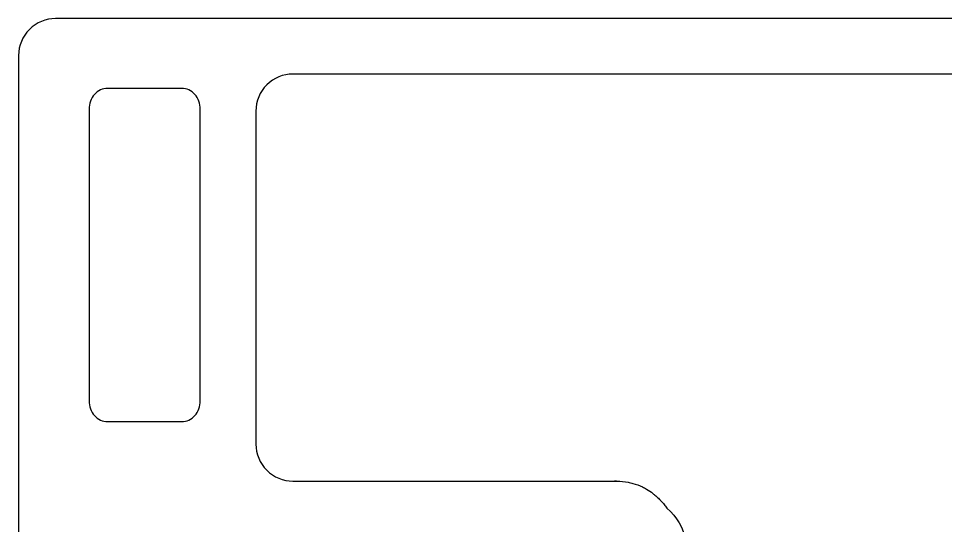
# Model space of a CAD drawing. Extents: x 0 to 500, y 0 to 300.
# Drawn here: x 0 to 250, y 163.1 to 300 of the extents above; entities that cross this region are included whole.
import ezdxf

# ---------------------------------------------------------------- set-up
doc = ezdxf.new("R2010")
doc.units = 0
doc.layers.add('Nível Padrão', color=18, linetype='CONTINUOUS')

msp = doc.modelspace()

# ---------------------------------------------------------------- linework, layer by layer
at = {"layer": 'Nível Padrão'}
msp.add_lwpolyline([(0, 10, 0.414214), (10, 0), (490, 0, 0.414214), (500, 10), (500, 290, 0.414214), (490, 300), (10, 300, 0.414214), (0, 290), (0, 10)], format="xyb", close=True, dxfattribs=at)
msp.add_lwpolyline([(475, 285), (83.96, 285), (74.02, 285, 0.414214), (64.02, 275), (64.02, 185.09), (64.02, 185.09, 0.414214), (74.02, 175.09), (83.12, 175.09), (160.76, 175.09), (161.29, 175.09), (160.76, 175.09, -0.010325), (161.45, 175.09, -0.049722), (164.41, 174.79, -0.020214), (165.69, 174.48, -0.045721), (168.25, 173.51, -0.018866), (169.34, 172.92, -0.035214), (171.1, 171.74, -0.013421), (171.84, 171.13, -0.02237), (172.82, 170.22, -0.009175), (173.34, 169.66, -0.019355), (174.1, 168.78, -0.00129), (174.88, 167.78, -0.174713), (179.93, 158.95, -0.008094)], format="xyb", dxfattribs=at)
msp.add_lwpolyline([(24.02, 281.14), (23.53, 281.11), (23.04, 281.03), (22.57, 280.89), (22.11, 280.71), (21.67, 280.47), (21.25, 280.19), (20.85, 279.86), (20.49, 279.49), (20.15, 279.08), (19.86, 278.63), (19.61, 278.16), (19.4, 277.66), (19.24, 277.15), (19.12, 276.61), (19.05, 276.07), (19.02, 275.51), (19.02, 196.76), (19.05, 196.2), (19.12, 195.66), (19.24, 195.12), (19.4, 194.61), (19.61, 194.11), (19.86, 193.64), (20.15, 193.2), (20.49, 192.78), (20.85, 192.41), (21.25, 192.08), (21.67, 191.8), (22.11, 191.56), (22.57, 191.38), (23.04, 191.24), (23.53, 191.16), (24.02, 191.14), (44.02, 191.14), (44.52, 191.16), (45, 191.24), (45.48, 191.38), (45.93, 191.56), (46.38, 191.8), (46.8, 192.08), (47.19, 192.41), (47.56, 192.78), (47.89, 193.2), (48.18, 193.64), (48.43, 194.11), (48.64, 194.61), (48.8, 195.12), (48.92, 195.66), (49, 196.2), (49.02, 196.76), (49.02, 275.51), (49, 276.07), (48.92, 276.61), (48.8, 277.15), (48.64, 277.66), (48.43, 278.16), (48.18, 278.63), (47.89, 279.08), (47.56, 279.49), (47.19, 279.86), (46.8, 280.19), (46.38, 280.47), (45.93, 280.71), (45.48, 280.89), (45, 281.03), (44.52, 281.11), (44.02, 281.14), (24.02, 281.14)], close=True, dxfattribs=at)

doc.saveas('drawing.dxf')
